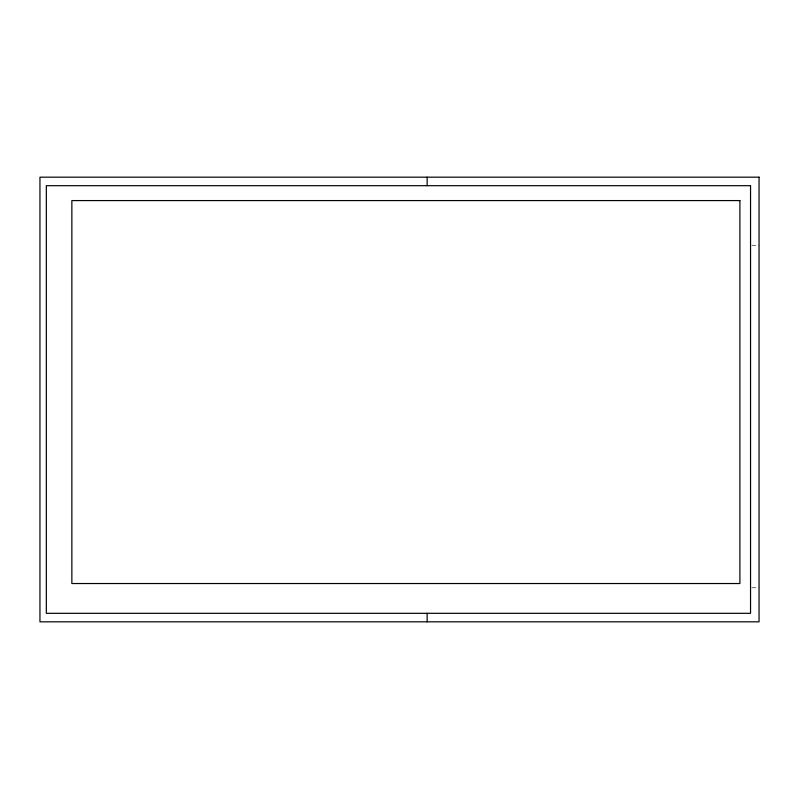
<?xml version="1.0" encoding="UTF-8"?>
<svg xmlns="http://www.w3.org/2000/svg" width="799" height="799" viewBox="0 0 799 799"><rect width="100%" height="100%" fill="white"/><g stroke="black" fill="none" stroke-linecap="round" stroke-linejoin="round"><path stroke-width="0.6" stroke-dasharray="4 3" d="M751.759 245.253L759.05 245.253M751.759 587.784L759.05 587.784"/><path stroke-width="1.2" d="M427.155 177.178L427.155 185.688M427.155 613.312L427.155 621.822M759.05 177.178L39.95 177.178L39.95 621.822L759.05 621.822L759.05 177.178M750.541 185.688L46.332 185.688L46.332 613.312L750.541 613.312L750.541 185.688M739.904 200.579L71.86 200.579L71.86 583.53L739.904 583.53L739.904 200.579"/></g></svg>
